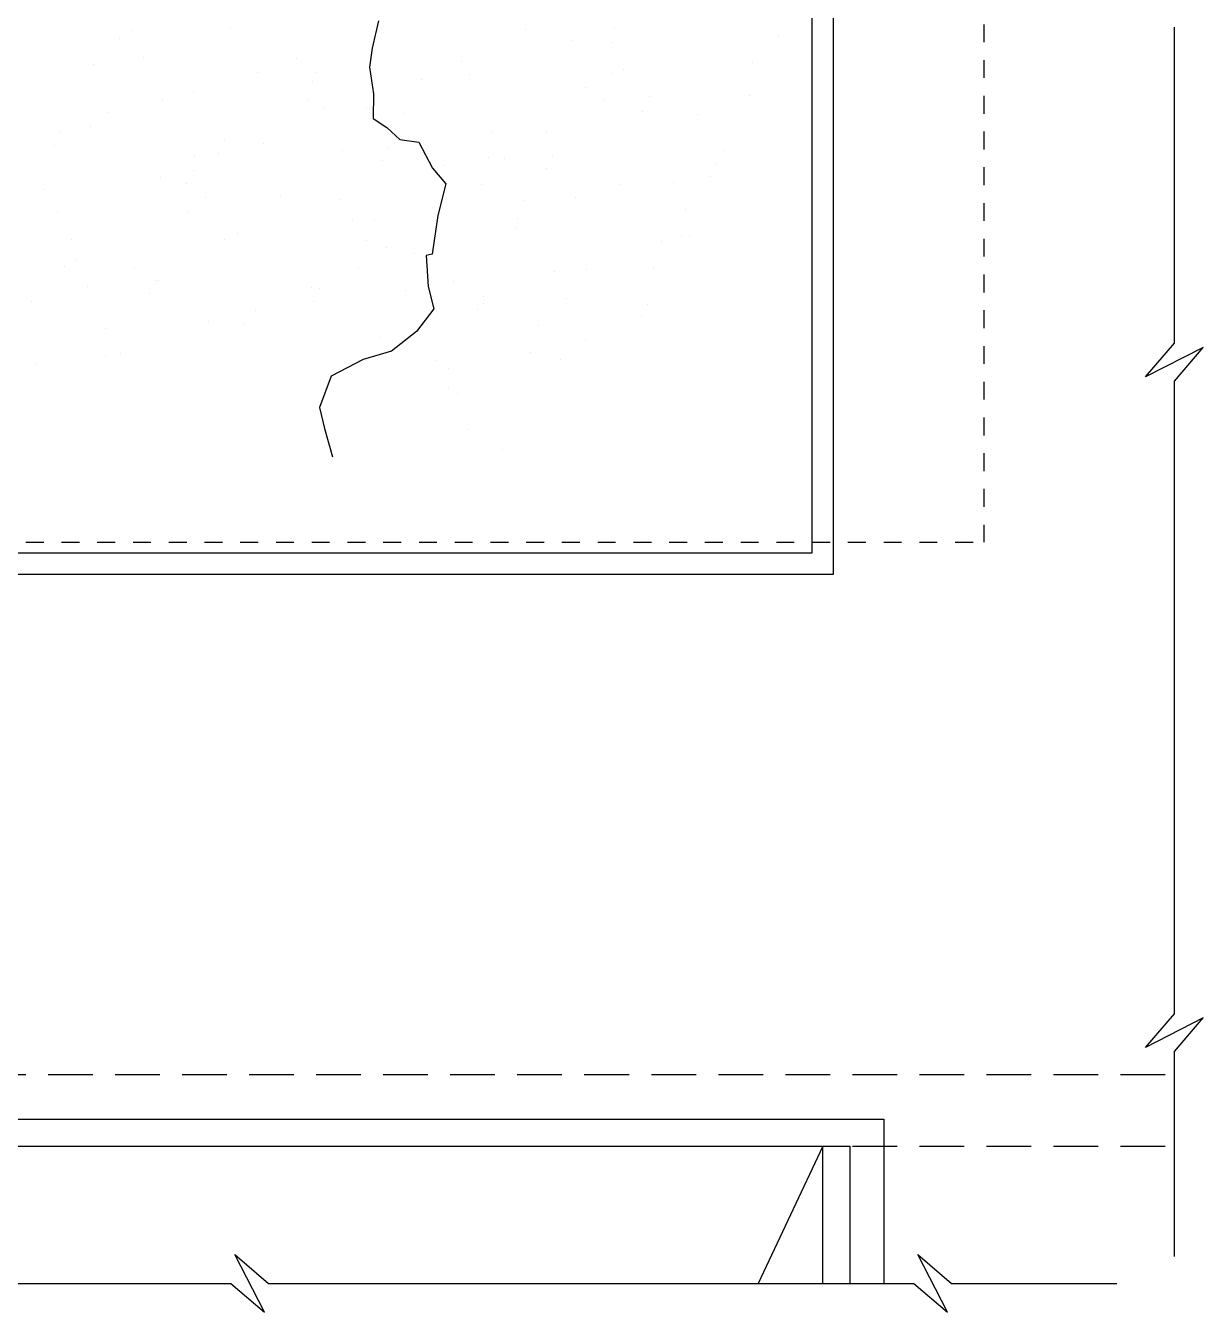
# Model space of a CAD drawing. Extents: x 17.6 to 65.2, y 116.5 to 153.5.
# Drawn here: x 58.64 to 65.23, y 129.84 to 137.04 of the extents above; entities that cross this region are included whole.
import ezdxf

# ---------------------------------------------------------------- set-up
doc = ezdxf.new("R2010")
doc.units = 0
doc.header["$MEASUREMENT"] = 0
doc.linetypes.add('HIDDEN', pattern=[0.375, 0.25, -0.125])
doc.layers.get('0').update_dxf_attribs({"linetype": 'CONTINUOUS'})
doc.layers.add('A-ESTRUTURA_PROJEÇÃO', color=8, linetype='HIDDEN')
doc.layers.add('INST_-_MATRIZ', color=9, linetype='CONTINUOUS')

# ---------------------------------------------------------------- blocks, each defined once
blk = doc.blocks.new('JARDIM02')
at = {"color": 0, "linetype": 'BYBLOCK'}
for p, q in [((3.355, -13.961), (3.355, -13.961)), ((3.687, -14.548), (3.687, -14.548)), ((4.225, -14.759), (4.225, -14.759)), ((5.039, -15.486), (5.039, -15.486)), ((4.291, -15.743), (4.291, -15.743)), ((5.221, -15.671), (5.221, -15.671)), ((5.405, -15.84), (5.405, -15.84)), ((5.846, -16.429), (5.846, -16.429)), ((3.75, -16.475), (3.75, -16.475)), ((3.967, -16.677), (3.967, -16.677)), ((5.326, -16.498), (5.326, -16.498)), ((6.275, -16.637), (6.275, -16.637)), ((6.308, -16.487), (6.308, -16.487)), ((2.399, -16.717), (2.399, -16.717)), ((2.634, -16.852), (2.634, -16.852)), ((3.154, -16.784), (3.154, -16.784)), ((3.158, -17.011), (3.158, -17.011)), ((6.273, -17.006), (6.273, -17.006)), ((3.58, -17.28), (3.58, -17.28)), ((6.694, -17.274), (6.694, -17.274)), ((2.402, -17.51), (2.402, -17.51)), ((3.269, -17.514), (3.269, -17.514)), ((5.102, -17.413), (5.102, -17.413)), ((7.27, -17.549), (7.27, -17.549)), ((7.455, -17.718), (7.455, -17.718)), ((1.984, -18.253), (1.984, -18.253)), ((5.098, -18.247), (5.098, -18.247)), ((3.813, -18.402), (3.813, -18.402)), ((4.264, -18.427), (4.264, -18.427)), ((6.371, -18.414), (6.371, -18.414)), ((4.449, -18.595), (4.449, -18.595)), ((6.248, -18.966), (6.248, -18.966)), ((6.768, -18.897), (6.768, -18.897)), ((7.581, -18.79), (7.581, -18.79)), ((4.889, -19.145), (4.889, -19.145)), ((3.556, -19.32), (3.556, -19.32)), ((4.076, -19.252), (4.076, -19.252)), ((5.165, -19.339), (5.165, -19.339)), ((5.319, -19.393), (5.319, -19.393)), ((7.783, -19.306), (7.783, -19.306)), ((2.198, -19.499), (2.198, -19.499)), ((2.465, -19.437), (2.465, -19.437)), ((3.966, -19.516), (3.966, -19.516)), ((7.08, -19.51), (7.08, -19.51)), ((4.388, -19.784), (4.388, -19.784)), ((7.502, -19.779), (7.502, -19.779)), ((2.312, -20.27), (2.312, -20.27)), ((3.876, -20.329), (3.876, -20.329)), ((6.314, -20.305), (6.314, -20.305)), ((3.36, -20.635), (3.873, -20.532)), ((3.873, -20.532), (4.207, -20.381)), ((4.207, -20.381), (4.705, -20.679)), ((6.434, -20.341), (6.434, -20.341)), ((6.498, -20.474), (6.498, -20.474)), ((1.092, -20.707), (1.526, -20.953)), ((2.792, -20.757), (2.792, -20.757)), ((3.217, -20.941), (3.36, -20.635)), ((4.705, -20.679), (5.333, -20.968)), ((5.906, -20.751), (5.906, -20.751)), ((9.02, -20.746), (9.02, -20.746)), ((1.526, -20.953), (1.833, -21.096)), ((2.953, -21.102), (3.217, -20.941)), ((5.333, -20.968), (5.33, -21.079)), ((1.833, -21.096), (2.307, -21.163)), ((2.307, -21.163), (2.729, -21.294)), ((2.729, -21.294), (2.953, -21.102)), ((3.308, -21.182), (3.308, -21.182)), ((5.33, -21.079), (5.868, -21.198)), ((5.868, -21.198), (6.277, -21.213)), ((6.277, -21.213), (6.576, -21.627)), ((7.846, -21.233), (7.846, -21.233)), ((2.528, -21.364), (2.528, -21.364)), ((3.492, -21.351), (3.492, -21.351)), ((5.228, -21.266), (5.228, -21.266)), ((7.17, -21.433), (7.17, -21.433)), ((7.368, -21.271), (7.368, -21.271)), ((7.69, -21.365), (7.69, -21.365)), ((8.503, -21.258), (8.503, -21.258)), ((5.811, -21.612), (5.811, -21.612)), ((6.576, -21.627), (6.785, -22.152)), ((4.478, -21.788), (4.478, -21.788)), ((4.998, -21.719), (4.998, -21.719)), ((1.66, -22.025), (1.66, -22.025)), ((1.786, -22.142), (1.786, -22.142)), ((2.307, -22.074), (2.307, -22.074)), ((3.12, -21.967), (3.12, -21.967)), ((4.362, -22.148), (4.362, -22.148)), ((4.774, -22.02), (4.774, -22.02)), ((6.785, -22.152), (6.782, -22.677)), ((1.322, -22.289), (1.322, -22.289)), ((2.081, -22.294), (2.081, -22.294)), ((3.939, -22.256), (3.939, -22.256)), ((5.195, -22.288), (5.195, -22.288)), ((6.497, -22.268), (6.497, -22.268)), ((6.782, -22.677), (6.906, -23.305)), ((1.356, -23.026), (1.356, -23.026)), ((5.357, -23.06), (5.357, -23.06)), ((0.485, -23.267), (0.485, -23.267)), ((2.591, -23.29), (2.591, -23.29)), ((3.599, -23.261), (3.599, -23.261)), ((5.291, -23.193), (5.291, -23.193)), ((5.542, -23.229), (5.542, -23.229)), ((6.906, -23.305), (7.383, -23.663)), ((7.383, -23.663), (7.762, -23.682)), ((7.762, -23.682), (8.287, -23.685)), ((2.351, -23.938), (2.351, -23.938)), ((1.385, -24.216), (1.385, -24.216)), ((2.536, -24.107), (2.536, -24.107)), ((4.002, -24.182), (4.002, -24.182)), ((4.042, -24.434), (4.042, -24.434)), ((5.4, -24.256), (5.4, -24.256)), ((2.467, -24.529), (2.467, -24.529)), ((2.708, -24.61), (2.708, -24.61)), ((3.229, -24.541), (3.229, -24.541)), ((5.581, -24.524), (5.581, -24.524)), ((0.537, -24.896), (0.537, -24.896)), ((1.35, -24.789), (1.35, -24.789)), ((2.889, -24.798), (2.889, -24.798)), ((3.406, -24.904), (3.406, -24.904)), ((0.016, -24.964), (0.016, -24.964)), ((5.354, -25.12), (5.354, -25.12)), ((0.095, -25.205), (0.095, -25.205)), ((2.654, -25.217), (2.654, -25.217)), ((0.399, -25.782), (0.399, -25.782)), ((1.293, -25.771), (1.293, -25.771)), ((4.401, -25.816), (4.401, -25.816)), ((4.407, -25.765), (4.407, -25.765)), ((4.585, -25.985), (4.585, -25.985)), ((1.448, -26.143), (1.448, -26.143)), ((4.065, -26.109), (4.065, -26.109)), ((1.395, -26.694), (1.395, -26.694)), ((1.579, -26.863), (1.579, -26.863)), ((4.964, -26.902), (4.964, -26.902)), ((5.455, -26.782), (5.455, -26.782)), ((2.717, -27.144), (2.717, -27.144)), ((3.275, -27.033), (3.275, -27.033)), ((3.63, -27.078), (3.63, -27.078)), ((4.151, -27.009), (4.151, -27.009)), ((5.417, -27.047), (5.417, -27.047)), ((2.272, -27.257), (2.272, -27.257)), ((3.697, -27.302), (3.697, -27.302)), ((4.128, -28.036), (4.128, -28.036)), ((5.215, -28.269), (5.215, -28.269))]:
    blk.add_line(p, q, dxfattribs=at)

msp = doc.modelspace()

# ---------------------------------------------------------------- linework, layer by layer
at = {"layer": 'A-ESTRUTURA_PROJEÇÃO', "linetype": 'HIDDEN', "ltscale": 0.1}
for p in [(64.0033, 138.2514), (57.6433, 134.1542)]:
    msp.add_line(p, (64.0033, 134.1542), dxfattribs=at)
at = {"layer": 'INST_-_MATRIZ'}
for p, q in [((63.1633, 133.9742), (63.1633, 142.8942)), ((63.0433, 134.0942), (63.0433, 142.7742)), ((65.0701, 135.2665), (65.0701, 137.0361)), ((64.9087, 135.0781), (65.0701, 135.2665)), ((65.2315, 135.2429), (64.9087, 135.0781)), ((65.0701, 135.0545), (65.2315, 135.2429)), ((65.0701, 133.2849), (65.0701, 135.0545)), ((57.6133, 134.0942), (63.0433, 134.0942)), ((57.6133, 133.9742), (63.1633, 133.9742)), ((65.0701, 131.5153), (65.0701, 133.2849)), ((64.9087, 131.3268), (65.0701, 131.5153)), ((65.2315, 131.4916), (64.9087, 131.3268)), ((65.0701, 131.3032), (65.2315, 131.4916)), ((65.0701, 130.1568), (65.0701, 131.3032)), ((57.6433, 130.9242), (63.4433, 130.9242)), ((63.4433, 130.9242), (63.4433, 130.0059)), ((57.6433, 130.7742), (63.2533, 130.7742)), ((63.1033, 130.0059), (63.1033, 130.7742)), ((63.2533, 130.7742), (63.2533, 130.0059)), ((59.9783, 129.8444), (59.8135, 130.1673)), ((59.8135, 130.1673), (60.002, 130.0059)), ((63.7999, 129.8444), (63.6351, 130.1673)), ((63.6351, 130.1673), (63.8235, 130.0059)), ((58.0203, 130.0059), (59.7899, 130.0059)), ((59.7899, 130.0059), (59.9783, 129.8444)), ((60.002, 130.0059), (61.7716, 130.0059)), ((61.7716, 130.0059), (63.6115, 130.0059)), ((63.6115, 130.0059), (63.7999, 129.8444)), ((63.8235, 130.0059), (64.7474, 130.0059))]:
    msp.add_line(p, q, dxfattribs=at)
at = {"layer": 'INST_-_MATRIZ', "linetype": 'HIDDEN'}
for p, q in [((57.6433, 131.1742), (65.0489, 131.1742)), ((45.6433, 130.7742), (65.0701, 130.7742))]:
    msp.add_line(p, q, dxfattribs=at)
at = {"layer": 'INST_-_MATRIZ', "color": 8, "ltscale": 0.1}
msp.add_line((63.1033, 130.7742), (62.7417, 130.0059), dxfattribs=at)

# ---------------------------------------------------------------- block references
at = {"layer": 'INST_-_MATRIZ', "xscale": 0.3150000000000019, "yscale": 0.3150000000000019, "zscale": 0.3150000000000019, "rotation": 286.4532352402923}
msp.add_blockref('JARDIM02', (66.7756, 139.248), dxfattribs=at)

doc.saveas('drawing.dxf')
